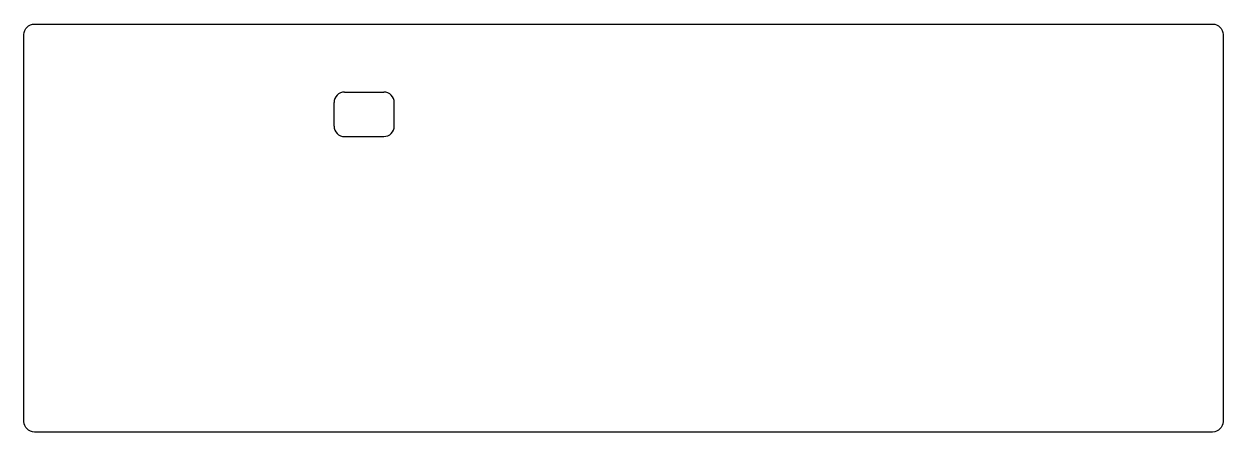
# Model space of a CAD drawing. Extents: x 0 to 289, y -98 to 0.
import ezdxf

# ---------------------------------------------------------------- set-up
doc = ezdxf.new("R2010")
doc.units = 0
doc.header["$MEASUREMENT"] = 0
doc.layers.get('0').update_dxf_attribs({"linetype": 'CONTINUOUS'})

msp = doc.modelspace()

# ---------------------------------------------------------------- linework, layer by layer
for p, q in [((77.21, -16.44), (86.71, -16.44)), ((74.71, -24.62), (74.71, -18.95)), ((89.21, -24.63), (89.21, -18.94)), ((77.21, -27.13), (86.71, -27.13))]:
    msp.add_line(p, q)
msp.add_lwpolyline([(286.29, -0.04, -0.414214), (288.79, -2.54), (288.79, -95.79, -0.414214), (286.29, -98.29), (2.54, -98.29, -0.414214), (0.04, -95.79), (0.04, -2.54, -0.414214), (2.54, -0.04)], format="xyb", close=True)
for centre, start, end in [((86.71, -18.94), 0, 90), ((86.71, -24.63), 270, 0)]:
    msp.add_arc(centre, 2.5, start, end)
for centre, major_axis, start_param, end_param in [((77.21, -18.95), (0, 2.52), 0, 1.570796), ((77.21, -24.62), (0, -2.52), 4.712389, 6.283185)]:
    msp.add_ellipse(centre, major_axis=major_axis, ratio=0.993572, start_param=start_param, end_param=end_param)

doc.saveas('drawing.dxf')
